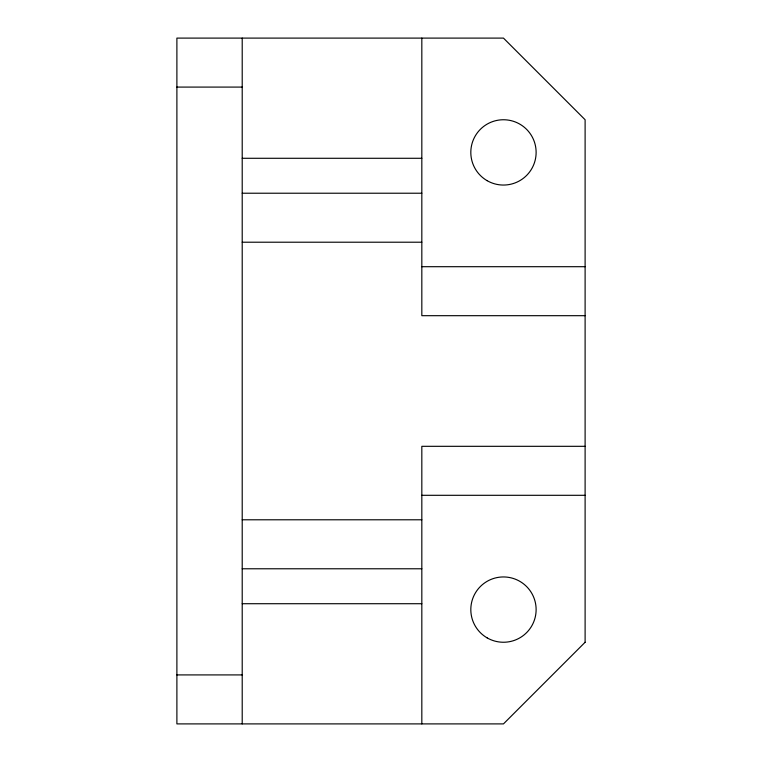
<?xml version="1.0" encoding="UTF-8"?>
<svg xmlns="http://www.w3.org/2000/svg" width="762" height="762" viewBox="0 0 762 762"><rect width="100%" height="100%" fill="white"/><g stroke="black" fill="none" stroke-linecap="round" stroke-linejoin="round"><path stroke-width="1.14" d="M176.889 87.087L242.211 87.087M242.211 158.286L421.824 158.286M242.211 193.224L421.824 193.224M242.211 242.211L421.824 242.211M421.824 266.7L585.111 266.7M585.111 315.687L421.824 315.687L421.824 38.1M585.111 446.313L421.824 446.313L421.824 723.9M421.824 495.3L585.111 495.3M242.211 519.789L421.824 519.789M242.211 568.776L421.824 568.776M242.211 603.714L421.824 603.714M176.889 674.913L242.211 674.913M242.211 38.1L242.211 723.9M585.111 642.261L503.463 723.9L176.889 723.9L176.889 38.1L503.463 38.1L585.111 119.739L585.111 642.261M487.137 637.88A32.661 32.661 0 0 0 536.124 609.6A32.661 32.661 0 0 0 487.137 581.32A32.661 32.661 0 0 0 487.137 637.88M487.137 180.68A32.661 32.661 0 0 0 536.124 152.4A32.661 32.661 0 0 0 487.137 124.12A32.661 32.661 0 0 0 487.137 180.68"/></g></svg>
